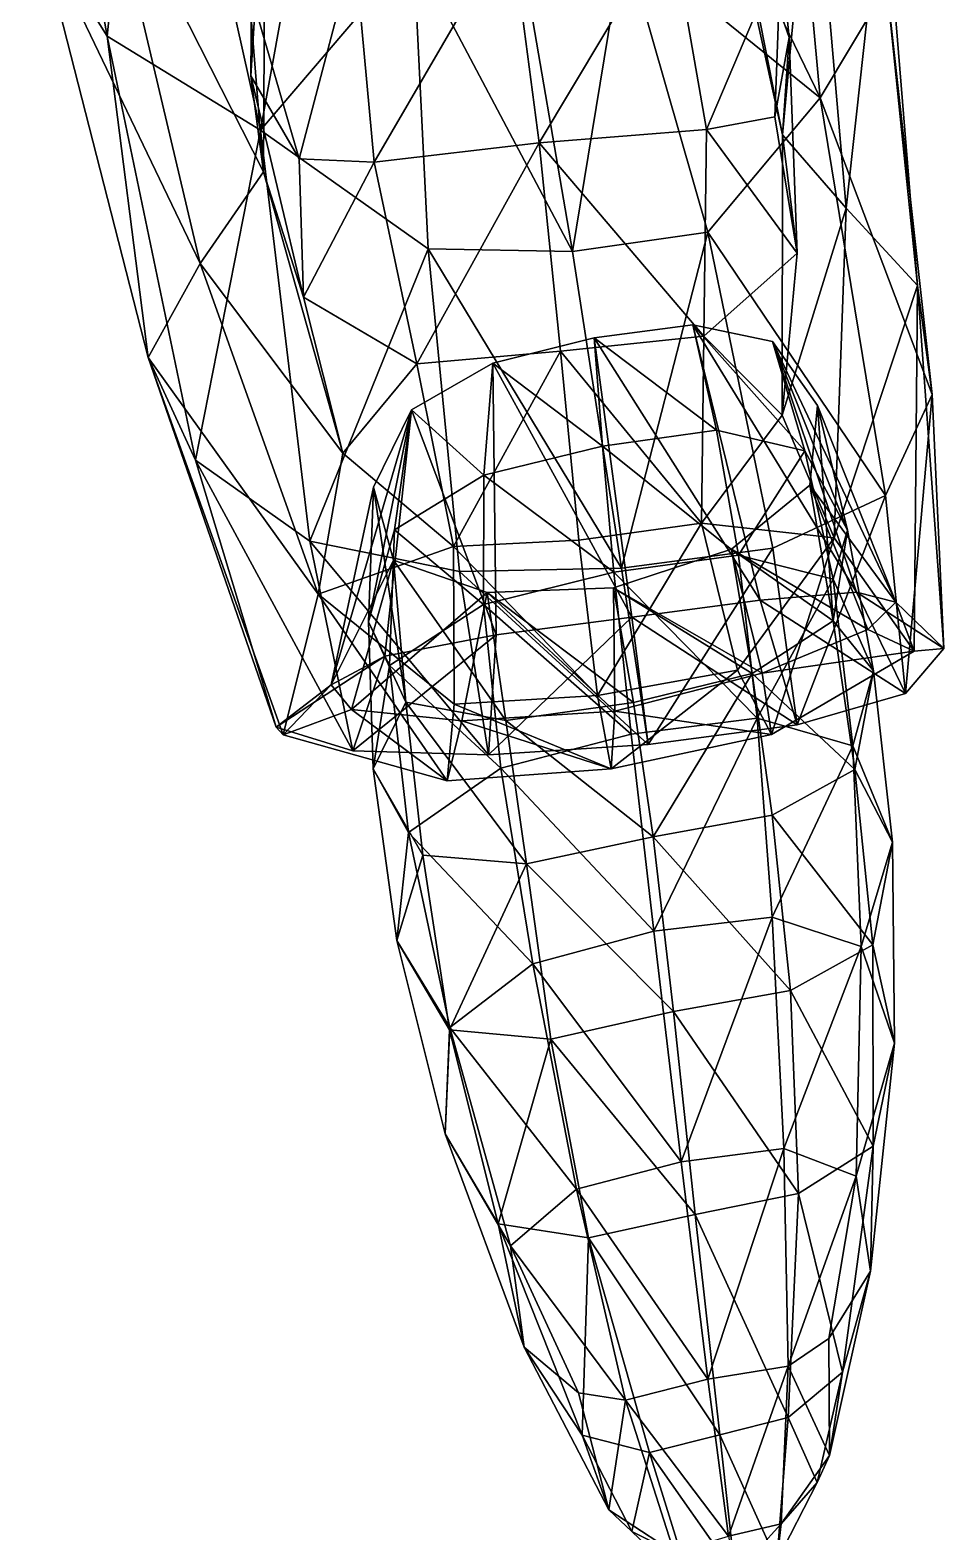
# Model space of a CAD drawing. Extents: x -76 to 76, y -20 to 79.
# Drawn here: x -3.845 to -2.97, y -14.896 to -13.458 of the extents above; entities that cross this region are included whole.
import ezdxf

# ---------------------------------------------------------------- set-up
doc = ezdxf.new("R2010")
doc.units = 0

msp = doc.modelspace()

# ---------------------------------------------------------------- linework, layer by layer
for points in [[(-3.8453, -13.0551, 0.8304), (-3.7715, -13.4644, 0.805), (-3.7322, -13.073, 1.0306)], [(-3.7715, -13.4644, 0.805), (-3.8453, -13.0551, 0.8304), (-3.8381, -13.3574, 0.5852)], [(-3.217, -13.2581, 1.1884), (-3.0889, -13.5234, 1.0229), (-3.1328, -13.0438, 0.9799)], [(-3.1328, -13.0438, 0.9799), (-3.0889, -13.5234, 1.0229), (-3.0248, -13.4164, 0.7664)], [(-3.7715, -13.4644, 0.805), (-3.6247, -13.5543, 1.0656), (-3.7322, -13.073, 1.0306)], [(-3.7322, -13.073, 1.0306), (-3.6247, -13.5543, 1.0656), (-3.5746, -13.2777, 1.223)], [(-3.1249, -13.5588, 0.1855), (-3.1933, -13.2126, 0.3177), (-3.0964, -13.2514, 0.4123)], [(-3.1903, -13.2604, 0.2318), (-3.1933, -13.2126, 0.3177), (-3.1249, -13.5588, 0.1855)], [(-3.7739, -13.2942, 0.4268), (-3.6504, -13.2362, 0.32), (-3.6216, -13.5942, 0.1845)], [(-3.6216, -13.5942, 0.1845), (-3.6504, -13.2362, 0.32), (-3.6201, -13.2827, 0.2299)], [(-3.0637, -13.629, 0.2684), (-3.1249, -13.5588, 0.1855), (-3.0964, -13.2514, 0.4123)], [(-3.0637, -13.629, 0.2684), (-3.0964, -13.2514, 0.4123), (-3.0282, -13.3035, 0.5578)], [(-3.217, -13.2581, 1.1884), (-3.2766, -13.3713, 1.2865), (-3.0889, -13.5234, 1.0229)], [(-3.1183, -13.4655, 0.1312), (-3.1264, -13.3858, 0.0958), (-3.1903, -13.2604, 0.2318)], [(-3.1183, -13.4655, 0.1312), (-3.1903, -13.2604, 0.2318), (-3.1249, -13.5588, 0.1855)], [(-3.6338, -13.5023, 0.1253), (-3.6216, -13.5942, 0.1845), (-3.6201, -13.2827, 0.2299)], [(-3.6338, -13.5023, 0.1253), (-3.6201, -13.2827, 0.2299), (-3.6334, -13.4248, 0.0892)], [(-3.4782, -13.3825, 1.3058), (-3.5746, -13.2777, 1.223), (-3.6247, -13.5543, 1.0656)], [(-3.7739, -13.2942, 0.4268), (-3.6824, -13.6821, 0.2771), (-3.8381, -13.3574, 0.5852)], [(-3.6824, -13.6821, 0.2771), (-3.7739, -13.2942, 0.4268), (-3.6216, -13.5942, 0.1845)], [(-2.9956, -13.703, 0.4149), (-3.0637, -13.629, 0.2684), (-3.0282, -13.3035, 0.5578)], [(-2.9956, -13.703, 0.4149), (-3.0282, -13.3035, 0.5578), (-3.0248, -13.4164, 0.7664)], [(-3.6824, -13.6821, 0.2771), (-3.7322, -13.7721, 0.4343), (-3.8381, -13.3574, 0.5852)], [(-3.7715, -13.4644, 0.805), (-3.8381, -13.3574, 0.5852), (-3.7322, -13.7721, 0.4343)], [(-3.385, -13.36, 0.0585), (-3.2321, -13.3563, 0.07), (-3.3579, -13.5663, -0.029)], [(-3.2321, -13.3563, 0.07), (-3.1975, -13.5536, -0.0138), (-3.3579, -13.5663, -0.029)], [(-3.2321, -13.3563, 0.07), (-3.1264, -13.3858, 0.0958), (-3.1975, -13.5536, -0.0138)], [(-3.5346, -13.3801, 0.0659), (-3.385, -13.36, 0.0585), (-3.5159, -13.585, -0.0197)], [(-3.385, -13.36, 0.0585), (-3.3579, -13.5663, -0.029), (-3.5159, -13.585, -0.0197)], [(-3.2766, -13.3713, 1.2865), (-3.3742, -13.39, 1.3607), (-3.326, -13.6706, 1.2502)], [(-3.1962, -13.652, 1.1792), (-3.2766, -13.3713, 1.2865), (-3.326, -13.6706, 1.2502)], [(-3.2766, -13.3713, 1.2865), (-3.1962, -13.652, 1.1792), (-3.0889, -13.5234, 1.0229)], [(-3.6334, -13.4248, 0.0892), (-3.5346, -13.3801, 0.0659), (-3.5875, -13.5818, 0.0195)], [(-3.4641, -13.668, 1.2012), (-3.4782, -13.3825, 1.3058), (-3.6247, -13.5543, 1.0656)], [(-3.5346, -13.3801, 0.0659), (-3.5159, -13.585, -0.0197), (-3.5875, -13.5818, 0.0195)], [(-3.4782, -13.3825, 1.3058), (-3.4641, -13.668, 1.2012), (-3.326, -13.6706, 1.2502)], [(-3.3742, -13.39, 1.3607), (-3.4782, -13.3825, 1.3058), (-3.326, -13.6706, 1.2502)], [(-3.1264, -13.3858, 0.0958), (-3.1321, -13.5414, 0.0271), (-3.1975, -13.5536, -0.0138)], [(-3.1264, -13.3858, 0.0958), (-3.1183, -13.4655, 0.1312), (-3.1321, -13.5414, 0.0271)], [(-3.6338, -13.5023, 0.1253), (-3.6334, -13.4248, 0.0892), (-3.5875, -13.5818, 0.0195)], [(-2.9815, -13.8075, 0.6605), (-3.0248, -13.4164, 0.7664), (-3.0889, -13.5234, 1.0229)], [(-2.9815, -13.8075, 0.6605), (-2.9956, -13.703, 0.4149), (-3.0248, -13.4164, 0.7664)], [(-3.687, -13.8702, 0.6873), (-3.7715, -13.4644, 0.805), (-3.7322, -13.7721, 0.4343)], [(-3.7715, -13.4644, 0.805), (-3.687, -13.8702, 0.6873), (-3.6247, -13.5543, 1.0656)], [(-3.1183, -13.4655, 0.1312), (-3.1109, -13.6721, 0.0205), (-3.1321, -13.5414, 0.0271)], [(-3.1183, -13.4655, 0.1312), (-3.1249, -13.5588, 0.1855), (-3.1109, -13.6721, 0.0205)], [(-3.6338, -13.5023, 0.1253), (-3.5833, -13.7143, 0.0121), (-3.6216, -13.5942, 0.1845)], [(-3.5833, -13.7143, 0.0121), (-3.6338, -13.5023, 0.1253), (-3.5875, -13.5818, 0.0195)], [(-3.0262, -13.9041, 0.9037), (-3.0889, -13.5234, 1.0229), (-3.1962, -13.652, 1.1792)], [(-3.0262, -13.9041, 0.9037), (-2.9815, -13.8075, 0.6605), (-3.0889, -13.5234, 1.0229)], [(-3.1975, -13.5536, -0.0138), (-3.1321, -13.5414, 0.0271), (-3.1109, -13.6721, 0.0205)], [(-3.687, -13.8702, 0.6873), (-3.5774, -13.9479, 0.9308), (-3.6247, -13.5543, 1.0656)], [(-3.4641, -13.668, 1.2012), (-3.6247, -13.5543, 1.0656), (-3.5774, -13.9479, 0.9308)], [(-3.1975, -13.5536, -0.0138), (-3.2, -13.7515, -0.0351), (-3.3579, -13.5663, -0.029)], [(-3.2, -13.7515, -0.0351), (-3.1975, -13.5536, -0.0138), (-3.1109, -13.6721, 0.0205)], [(-3.1249, -13.5588, 0.1855), (-3.0637, -13.629, 0.2684), (-3.1251, -13.8271, 0.0535)], [(-3.1249, -13.5588, 0.1855), (-3.1251, -13.8271, 0.0535), (-3.1109, -13.6721, 0.0205)], [(-3.4748, -13.7779, -0.0406), (-3.5159, -13.585, -0.0197), (-3.3579, -13.5663, -0.029)], [(-3.3373, -13.766, -0.0505), (-3.4748, -13.7779, -0.0406), (-3.3579, -13.5663, -0.029)], [(-3.2, -13.7515, -0.0351), (-3.3373, -13.766, -0.0505), (-3.3579, -13.5663, -0.029)], [(-3.5833, -13.7143, 0.0121), (-3.5875, -13.5818, 0.0195), (-3.5159, -13.585, -0.0197)], [(-3.4748, -13.7779, -0.0406), (-3.5833, -13.7143, 0.0121), (-3.5159, -13.585, -0.0197)], [(-3.6824, -13.6821, 0.2771), (-3.6216, -13.5942, 0.1845), (-3.5458, -13.8637, 0.0496)], [(-3.5833, -13.7143, 0.0121), (-3.5458, -13.8637, 0.0496), (-3.6216, -13.5942, 0.1845)], [(-3.0637, -13.629, 0.2684), (-3.0755, -13.9446, 0.1205), (-3.1251, -13.8271, 0.0535)], [(-3.0637, -13.629, 0.2684), (-2.9956, -13.703, 0.4149), (-3.0755, -13.9446, 0.1205)], [(-3.1962, -13.652, 1.1792), (-3.326, -13.6706, 1.2502), (-3.279, -13.9737, 1.0915)], [(-3.1342, -13.9544, 1.0434), (-3.1962, -13.652, 1.1792), (-3.279, -13.9737, 1.0915)], [(-3.1342, -13.9544, 1.0434), (-3.0262, -13.9041, 0.9037), (-3.1962, -13.652, 1.1792)], [(-3.4341, -13.9769, 1.0597), (-3.4641, -13.668, 1.2012), (-3.5774, -13.9479, 0.9308)], [(-3.4341, -13.9769, 1.0597), (-3.279, -13.9737, 1.0915), (-3.4641, -13.668, 1.2012)], [(-3.279, -13.9737, 1.0915), (-3.326, -13.6706, 1.2502), (-3.4641, -13.668, 1.2012)], [(-3.2, -13.7515, -0.0351), (-3.1109, -13.6721, 0.0205), (-3.1251, -13.8271, 0.0535)], [(-3.6824, -13.6821, 0.2771), (-3.5694, -13.9984, 0.1242), (-3.7322, -13.7721, 0.4343)], [(-3.5694, -13.9984, 0.1242), (-3.6824, -13.6821, 0.2771), (-3.5458, -13.8637, 0.0496)], [(-3.5833, -13.7143, 0.0121), (-3.4748, -13.7779, -0.0406), (-3.5458, -13.8637, 0.0496)], [(-2.9956, -13.703, 0.4149), (-2.9989, -14.0532, 0.2289), (-3.0755, -13.9446, 0.1205)], [(-2.9702, -14.0507, 0.5356), (-2.9989, -14.0532, 0.2289), (-2.9956, -13.703, 0.4149)], [(-2.9815, -13.8075, 0.6605), (-2.9702, -14.0507, 0.5356), (-2.9956, -13.703, 0.4149)], [(-3.188, -13.8416, 0.725), (-3.2108, -13.7406, 0.645), (-3.3052, -13.7532, 0.6681)], [(-3.2108, -13.7406, 0.645), (-3.1461, -14.0042, 0.7693), (-3.3052, -13.7532, 0.6681)], [(-3.188, -13.8416, 0.725), (-3.1033, -13.8612, 0.6455), (-3.2108, -13.7406, 0.645)], [(-3.1461, -14.0042, 0.7693), (-3.2108, -13.7406, 0.645), (-3.0541, -13.9966, 0.6753)], [(-3.1033, -13.8612, 0.6455), (-3.1344, -13.7565, 0.5665), (-3.2108, -13.7406, 0.645)], [(-3.2108, -13.7406, 0.645), (-3.1344, -13.7565, 0.5665), (-3.0541, -13.9966, 0.6753)], [(-3.2971, -13.8567, 0.7479), (-3.3052, -13.7532, 0.6681), (-3.4022, -13.7773, 0.6576)], [(-3.4022, -13.7773, 0.6576), (-3.3052, -13.7532, 0.6681), (-3.269, -14.0205, 0.7884)], [(-3.2, -13.7515, -0.0351), (-3.2025, -13.9306, -0.0068), (-3.3373, -13.766, -0.0505)], [(-3.1461, -14.0042, 0.7693), (-3.269, -14.0205, 0.7884), (-3.3052, -13.7532, 0.6681)], [(-3.2971, -13.8567, 0.7479), (-3.188, -13.8416, 0.725), (-3.3052, -13.7532, 0.6681)], [(-3.2025, -13.9306, -0.0068), (-3.2, -13.7515, -0.0351), (-3.1251, -13.8271, 0.0535)], [(-3.0627, -13.9374, 0.486), (-3.0913, -13.8178, 0.4104), (-3.1344, -13.7565, 0.5665)], [(-3.0164, -14.0062, 0.4605), (-3.0541, -13.9966, 0.6753), (-3.1344, -13.7565, 0.5665)], [(-3.1033, -13.8612, 0.6455), (-3.0627, -13.9374, 0.486), (-3.1344, -13.7565, 0.5665)], [(-3.0913, -13.8178, 0.4104), (-3.0164, -14.0062, 0.4605), (-3.1344, -13.7565, 0.5665)], [(-3.687, -13.8702, 0.6873), (-3.7322, -13.7721, 0.4343), (-3.6096, -14.1259, 0.5527)], [(-3.7322, -13.7721, 0.4343), (-3.6029, -14.1331, 0.2408), (-3.6096, -14.1259, 0.5527)], [(-3.5694, -13.9984, 0.1242), (-3.6029, -14.1331, 0.2408), (-3.7322, -13.7721, 0.4343)], [(-3.4748, -13.7779, -0.0406), (-3.3373, -13.766, -0.0505), (-3.4398, -13.9528, -0.0098)], [(-3.3373, -13.766, -0.0505), (-3.3199, -13.9467, -0.0199), (-3.4398, -13.9528, -0.0098)], [(-3.2025, -13.9306, -0.0068), (-3.3199, -13.9467, -0.0199), (-3.3373, -13.766, -0.0505)], [(-3.4748, -13.7779, -0.0406), (-3.4398, -13.9528, -0.0098), (-3.5458, -13.8637, 0.0496)], [(-3.4108, -13.8845, 0.7372), (-3.4022, -13.7773, 0.6576), (-3.4799, -13.822, 0.5871)], [(-3.4022, -13.7773, 0.6576), (-3.3991, -14.0375, 0.7787), (-3.4799, -13.822, 0.5871)], [(-3.4108, -13.8845, 0.7372), (-3.2971, -13.8567, 0.7479), (-3.4022, -13.7773, 0.6576)], [(-3.3991, -14.0375, 0.7787), (-3.4022, -13.7773, 0.6576), (-3.269, -14.0205, 0.7884)], [(-3.0164, -14.0062, 0.4605), (-3.0913, -13.8178, 0.4104), (-3.0988, -13.8942, 0.2568)], [(-3.0762, -14.024, 0.3275), (-3.0988, -13.8942, 0.2568), (-3.0913, -13.8178, 0.4104)], [(-3.0627, -13.9374, 0.486), (-3.0762, -14.024, 0.3275), (-3.0913, -13.8178, 0.4104)], [(-2.9815, -13.8075, 0.6605), (-3.0262, -13.9041, 0.9037), (-3.007, -14.0936, 0.7869)], [(-2.9702, -14.0507, 0.5356), (-2.9815, -13.8075, 0.6605), (-3.007, -14.0936, 0.7869)], [(-3.5569, -14.0852, 0.4767), (-3.5165, -13.8962, 0.4302), (-3.4799, -13.822, 0.5871)], [(-3.5055, -14.058, 0.6912), (-3.5569, -14.0852, 0.4767), (-3.4799, -13.822, 0.5871)], [(-3.5212, -14.0251, 0.4972), (-3.4964, -13.9368, 0.6635), (-3.4799, -13.822, 0.5871)], [(-3.5165, -13.8962, 0.4302), (-3.5212, -14.0251, 0.4972), (-3.4799, -13.822, 0.5871)], [(-3.3991, -14.0375, 0.7787), (-3.5055, -14.058, 0.6912), (-3.4799, -13.822, 0.5871)], [(-3.4964, -13.9368, 0.6635), (-3.4108, -13.8845, 0.7372), (-3.4799, -13.822, 0.5871)], [(-3.2025, -13.9306, -0.0068), (-3.1251, -13.8271, 0.0535), (-3.0755, -13.9446, 0.1205)], [(-3.188, -13.8416, 0.725), (-3.2971, -13.8567, 0.7479), (-3.1669, -13.9611, 0.7809)], [(-3.188, -13.8416, 0.725), (-3.1669, -13.9611, 0.7809), (-3.1033, -13.8612, 0.6455)], [(-3.2971, -13.8567, 0.7479), (-3.4108, -13.8845, 0.7372), (-3.2862, -13.9775, 0.8039)], [(-3.2971, -13.8567, 0.7479), (-3.2862, -13.9775, 0.8039), (-3.1669, -13.9611, 0.7809)], [(-3.687, -13.8702, 0.6873), (-3.6096, -14.1259, 0.5527), (-3.5363, -14.1486, 0.8031)], [(-3.5774, -13.9479, 0.9308), (-3.687, -13.8702, 0.6873), (-3.5363, -14.1486, 0.8031)], [(-3.5694, -13.9984, 0.1242), (-3.5458, -13.8637, 0.0496), (-3.4398, -13.9528, -0.0098)], [(-3.1669, -13.9611, 0.7809), (-3.0763, -13.9842, 0.7014), (-3.1033, -13.8612, 0.6455)], [(-3.0627, -13.9374, 0.486), (-3.1033, -13.8612, 0.6455), (-3.0763, -13.9842, 0.7014)], [(-3.4108, -13.8845, 0.7372), (-3.4964, -13.9368, 0.6635), (-3.411, -14.0083, 0.7926)], [(-3.4108, -13.8845, 0.7372), (-3.411, -14.0083, 0.7926), (-3.2862, -13.9775, 0.8039)], [(-3.5165, -13.8962, 0.4302), (-3.5569, -14.0852, 0.4767), (-3.4973, -13.966, 0.2707)], [(-3.5212, -14.0251, 0.4972), (-3.5165, -13.8962, 0.4302), (-3.4855, -14.1019, 0.3291)], [(-3.5165, -13.8962, 0.4302), (-3.4973, -13.966, 0.2707), (-3.4855, -14.1019, 0.3291)], [(-3.1738, -13.9553, 0.1854), (-3.0988, -13.8942, 0.2568), (-3.0762, -14.024, 0.3275)], [(-3.0431, -14.0322, 0.2487), (-3.0988, -13.8942, 0.2568), (-3.1738, -13.9553, 0.1854)], [(-3.1342, -13.9544, 1.0434), (-3.1108, -14.1235, 0.8999), (-3.0262, -13.9041, 0.9037)], [(-3.1108, -14.1235, 0.8999), (-3.007, -14.0936, 0.7869), (-3.0262, -13.9041, 0.9037)], [(-3.0431, -14.0322, 0.2487), (-3.0164, -14.0062, 0.4605), (-3.0988, -13.8942, 0.2568)], [(-3.3021, -14.0956, 0.049), (-3.3199, -13.9467, -0.0199), (-3.2025, -13.9306, -0.0068)], [(-3.168, -14.0714, 0.0583), (-3.3021, -14.0956, 0.049), (-3.2025, -13.9306, -0.0068)], [(-3.168, -14.0714, 0.0583), (-3.2025, -13.9306, -0.0068), (-3.0755, -13.9446, 0.1205)], [(-3.4964, -13.9368, 0.6635), (-3.5212, -14.0251, 0.4972), (-3.5012, -14.0667, 0.7174)], [(-3.4964, -13.9368, 0.6635), (-3.5012, -14.0667, 0.7174), (-3.411, -14.0083, 0.7926)], [(-3.4398, -13.9528, -0.0098), (-3.3199, -13.9467, -0.0199), (-3.3021, -14.0956, 0.049)], [(-3.168, -14.0714, 0.0583), (-3.0755, -13.9446, 0.1205), (-3.1355, -14.1329, 0.1264)], [(-3.0755, -13.9446, 0.1205), (-2.9989, -14.0532, 0.2289), (-3.1355, -14.1329, 0.1264)], [(-3.0376, -14.0719, 0.5428), (-3.0627, -13.9374, 0.486), (-3.0763, -13.9842, 0.7014)], [(-3.0627, -13.9374, 0.486), (-3.0376, -14.0719, 0.5428), (-3.0762, -14.024, 0.3275)], [(-3.4341, -13.9769, 1.0597), (-3.5774, -13.9479, 0.9308), (-3.4064, -14.1525, 0.9095)], [(-3.5774, -13.9479, 0.9308), (-3.5363, -14.1486, 0.8031), (-3.4064, -14.1525, 0.9095)], [(-3.4393, -14.1037, 0.0596), (-3.5694, -13.9984, 0.1242), (-3.4398, -13.9528, -0.0098)], [(-3.4393, -14.1037, 0.0596), (-3.4398, -13.9528, -0.0098), (-3.3021, -14.0956, 0.049)], [(-3.1443, -14.0742, 0.1636), (-3.1738, -13.9553, 0.1854), (-3.2867, -13.9925, 0.1721)], [(-3.1738, -13.9553, 0.1854), (-3.1539, -14.0746, 0.2509), (-3.2867, -13.9925, 0.1721)], [(-3.1492, -14.1174, 0.7887), (-3.1669, -13.9611, 0.7809), (-3.2862, -13.9775, 0.8039)], [(-3.1342, -13.9544, 1.0434), (-3.279, -13.9737, 1.0915), (-3.2534, -14.1425, 0.9243)], [(-3.1108, -14.1235, 0.8999), (-3.1342, -13.9544, 1.0434), (-3.2534, -14.1425, 0.9243)], [(-3.1539, -14.0746, 0.2509), (-3.1738, -13.9553, 0.1854), (-3.0762, -14.024, 0.3275)], [(-3.1443, -14.0742, 0.1636), (-3.0431, -14.0322, 0.2487), (-3.1738, -13.9553, 0.1854)], [(-3.1669, -13.9611, 0.7809), (-3.1492, -14.1174, 0.7887), (-3.0763, -13.9842, 0.7014)], [(-3.5569, -14.0852, 0.4767), (-3.5376, -14.109, 0.2612), (-3.4973, -13.966, 0.2707)], [(-3.4076, -13.997, 0.1926), (-3.4973, -13.966, 0.2707), (-3.5376, -14.109, 0.2612)], [(-3.3896, -14.1194, 0.2499), (-3.4855, -14.1019, 0.3291), (-3.4973, -13.966, 0.2707)], [(-3.4076, -13.997, 0.1926), (-3.3896, -14.1194, 0.2499), (-3.4973, -13.966, 0.2707)], [(-3.279, -13.9737, 1.0915), (-3.4341, -13.9769, 1.0597), (-3.2534, -14.1425, 0.9243)], [(-3.4341, -13.9769, 1.0597), (-3.4064, -14.1525, 0.9095), (-3.2534, -14.1425, 0.9243)], [(-3.2697, -14.1326, 0.8123), (-3.2862, -13.9775, 0.8039), (-3.411, -14.0083, 0.7926)], [(-3.2697, -14.1326, 0.8123), (-3.1492, -14.1174, 0.7887), (-3.2862, -13.9775, 0.8039)], [(-3.1492, -14.1174, 0.7887), (-3.0576, -14.1438, 0.7112), (-3.0763, -13.9842, 0.7014)], [(-3.0376, -14.0719, 0.5428), (-3.0763, -13.9842, 0.7014), (-3.0576, -14.1438, 0.7112)], [(-3.4458, -14.1772, 0.1316), (-3.6029, -14.1331, 0.2408), (-3.5694, -13.9984, 0.1242)], [(-3.4393, -14.1037, 0.0596), (-3.4458, -14.1772, 0.1316), (-3.5694, -13.9984, 0.1242)], [(-3.4318, -14.1199, 0.1704), (-3.4076, -13.997, 0.1926), (-3.5376, -14.109, 0.2612)], [(-3.4318, -14.1199, 0.1704), (-3.2854, -14.1106, 0.1545), (-3.4076, -13.997, 0.1926)], [(-3.4076, -13.997, 0.1926), (-3.2867, -13.9925, 0.1721), (-3.2676, -14.1021, 0.2329)], [(-3.2854, -14.1106, 0.1545), (-3.2867, -13.9925, 0.1721), (-3.4076, -13.997, 0.1926)], [(-3.3896, -14.1194, 0.2499), (-3.4076, -13.997, 0.1926), (-3.2676, -14.1021, 0.2329)], [(-3.1539, -14.0746, 0.2509), (-3.2676, -14.1021, 0.2329), (-3.2867, -13.9925, 0.1721)], [(-3.2854, -14.1106, 0.1545), (-3.1443, -14.0742, 0.1636), (-3.2867, -13.9925, 0.1721)], [(-3.1461, -14.0042, 0.7693), (-3.1108, -14.1235, 0.8999), (-3.269, -14.0205, 0.7884)], [(-3.1461, -14.0042, 0.7693), (-3.0541, -13.9966, 0.6753), (-3.007, -14.0936, 0.7869)], [(-3.1108, -14.1235, 0.8999), (-3.1461, -14.0042, 0.7693), (-3.007, -14.0936, 0.7869)], [(-3.0164, -14.0062, 0.4605), (-2.9702, -14.0507, 0.5356), (-3.0541, -13.9966, 0.6753)], [(-2.9702, -14.0507, 0.5356), (-3.007, -14.0936, 0.7869), (-3.0541, -13.9966, 0.6753)], [(-3.3945, -14.165, 0.7997), (-3.411, -14.0083, 0.7926), (-3.5012, -14.0667, 0.7174)], [(-3.3945, -14.165, 0.7997), (-3.2697, -14.1326, 0.8123), (-3.411, -14.0083, 0.7926)], [(-3.0164, -14.0062, 0.4605), (-3.0431, -14.0322, 0.2487), (-2.9989, -14.0532, 0.2289)], [(-2.9702, -14.0507, 0.5356), (-3.0164, -14.0062, 0.4605), (-2.9989, -14.0532, 0.2289)], [(-3.5212, -14.0251, 0.4972), (-3.4855, -14.1019, 0.3291), (-3.5168, -14.1658, 0.5483)], [(-3.5212, -14.0251, 0.4972), (-3.5168, -14.1658, 0.5483), (-3.5012, -14.0667, 0.7174)], [(-3.3991, -14.0375, 0.7787), (-3.269, -14.0205, 0.7884), (-3.4064, -14.1525, 0.9095)], [(-3.269, -14.0205, 0.7884), (-3.2534, -14.1425, 0.9243), (-3.4064, -14.1525, 0.9095)], [(-3.1108, -14.1235, 0.8999), (-3.2534, -14.1425, 0.9243), (-3.269, -14.0205, 0.7884)], [(-3.1539, -14.0746, 0.2509), (-3.0762, -14.024, 0.3275), (-3.0555, -14.1664, 0.3851)], [(-3.0431, -14.0322, 0.2487), (-3.1443, -14.0742, 0.1636), (-2.9989, -14.0532, 0.2289)], [(-3.0376, -14.0719, 0.5428), (-3.0555, -14.1664, 0.3851), (-3.0762, -14.024, 0.3275)], [(-3.3991, -14.0375, 0.7787), (-3.4064, -14.1525, 0.9095), (-3.5363, -14.1486, 0.8031)], [(-3.5055, -14.058, 0.6912), (-3.3991, -14.0375, 0.7787), (-3.5363, -14.1486, 0.8031)], [(-3.5569, -14.0852, 0.4767), (-3.5055, -14.058, 0.6912), (-3.6096, -14.1259, 0.5527)], [(-3.5055, -14.058, 0.6912), (-3.5363, -14.1486, 0.8031), (-3.6096, -14.1259, 0.5527)], [(-3.1443, -14.0742, 0.1636), (-3.1355, -14.1329, 0.1264), (-2.9989, -14.0532, 0.2289)], [(-3.4829, -14.2267, 0.7264), (-3.5012, -14.0667, 0.7174), (-3.5168, -14.1658, 0.5483)], [(-3.4829, -14.2267, 0.7264), (-3.3945, -14.165, 0.7997), (-3.5012, -14.0667, 0.7174)], [(-3.3021, -14.0956, 0.049), (-3.168, -14.0714, 0.0583), (-3.289, -14.1659, 0.1193)], [(-3.168, -14.0714, 0.0583), (-3.1355, -14.1329, 0.1264), (-3.289, -14.1659, 0.1193)], [(-3.1443, -14.0742, 0.1636), (-3.2854, -14.1106, 0.1545), (-3.1355, -14.1329, 0.1264)], [(-3.2676, -14.1021, 0.2329), (-3.1539, -14.0746, 0.2509), (-3.2485, -14.2309, 0.2889)], [(-3.1539, -14.0746, 0.2509), (-3.1347, -14.2101, 0.3085), (-3.2485, -14.2309, 0.2889)], [(-3.1347, -14.2101, 0.3085), (-3.1539, -14.0746, 0.2509), (-3.0555, -14.1664, 0.3851)], [(-3.0195, -14.2361, 0.562), (-3.0376, -14.0719, 0.5428), (-3.0576, -14.1438, 0.7112)], [(-3.0376, -14.0719, 0.5428), (-3.0195, -14.2361, 0.562), (-3.0555, -14.1664, 0.3851)], [(-3.5569, -14.0852, 0.4767), (-3.6096, -14.1259, 0.5527), (-3.6029, -14.1331, 0.2408)], [(-3.5376, -14.109, 0.2612), (-3.5569, -14.0852, 0.4767), (-3.6029, -14.1331, 0.2408)], [(-3.4855, -14.1019, 0.3291), (-3.4692, -14.2483, 0.3789), (-3.5168, -14.1658, 0.5483)], [(-3.3896, -14.1194, 0.2499), (-3.3699, -14.2568, 0.3024), (-3.4855, -14.1019, 0.3291)], [(-3.3699, -14.2568, 0.3024), (-3.4692, -14.2483, 0.3789), (-3.4855, -14.1019, 0.3291)], [(-3.4458, -14.1772, 0.1316), (-3.4393, -14.1037, 0.0596), (-3.289, -14.1659, 0.1193)], [(-3.4393, -14.1037, 0.0596), (-3.3021, -14.0956, 0.049), (-3.289, -14.1659, 0.1193)], [(-3.3896, -14.1194, 0.2499), (-3.2676, -14.1021, 0.2329), (-3.2485, -14.2309, 0.2889)], [(-3.5376, -14.109, 0.2612), (-3.6029, -14.1331, 0.2408), (-3.4458, -14.1772, 0.1316)], [(-3.4318, -14.1199, 0.1704), (-3.5376, -14.109, 0.2612), (-3.4458, -14.1772, 0.1316)], [(-3.4318, -14.1199, 0.1704), (-3.4458, -14.1772, 0.1316), (-3.289, -14.1659, 0.1193)], [(-3.2854, -14.1106, 0.1545), (-3.4318, -14.1199, 0.1704), (-3.289, -14.1659, 0.1193)], [(-3.3699, -14.2568, 0.3024), (-3.3896, -14.1194, 0.2499), (-3.2485, -14.2309, 0.2889)], [(-3.2854, -14.1106, 0.1545), (-3.289, -14.1659, 0.1193), (-3.1355, -14.1329, 0.1264)], [(-3.1492, -14.1174, 0.7887), (-3.2697, -14.1326, 0.8123), (-3.2481, -14.3211, 0.7693)], [(-3.1348, -14.3077, 0.7458), (-3.1492, -14.1174, 0.7887), (-3.2481, -14.3211, 0.7693)], [(-3.1492, -14.1174, 0.7887), (-3.1348, -14.3077, 0.7458), (-3.0576, -14.1438, 0.7112)], [(-3.2697, -14.1326, 0.8123), (-3.3945, -14.165, 0.7997), (-3.2481, -14.3211, 0.7693)], [(-3.1348, -14.3077, 0.7458), (-3.0495, -14.3357, 0.6709), (-3.0576, -14.1438, 0.7112)], [(-3.0195, -14.2361, 0.562), (-3.0576, -14.1438, 0.7112), (-3.0495, -14.3357, 0.6709)], [(-3.4942, -14.33, 0.5679), (-3.4829, -14.2267, 0.7264), (-3.5168, -14.1658, 0.5483)], [(-3.4942, -14.33, 0.5679), (-3.5168, -14.1658, 0.5483), (-3.4692, -14.2483, 0.3789)], [(-3.3945, -14.165, 0.7997), (-3.4829, -14.2267, 0.7264), (-3.364, -14.3524, 0.7563)], [(-3.3945, -14.165, 0.7997), (-3.364, -14.3524, 0.7563), (-3.2481, -14.3211, 0.7693)], [(-3.1347, -14.2101, 0.3085), (-3.0555, -14.1664, 0.3851), (-3.0383, -14.3343, 0.4165)], [(-3.0195, -14.2361, 0.562), (-3.0383, -14.3343, 0.4165), (-3.0555, -14.1664, 0.3851)], [(-3.1347, -14.2101, 0.3085), (-3.1172, -14.3781, 0.3502), (-3.2485, -14.2309, 0.2889)], [(-3.1172, -14.3781, 0.3502), (-3.1347, -14.2101, 0.3085), (-3.0383, -14.3343, 0.4165)], [(-3.4829, -14.2267, 0.7264), (-3.4942, -14.33, 0.5679), (-3.4435, -14.4133, 0.6863)], [(-3.4829, -14.2267, 0.7264), (-3.4435, -14.4133, 0.6863), (-3.364, -14.3524, 0.7563)], [(-3.3699, -14.2568, 0.3024), (-3.2485, -14.2309, 0.2889), (-3.2291, -14.398, 0.3355)], [(-3.1172, -14.3781, 0.3502), (-3.2291, -14.398, 0.3355), (-3.2485, -14.2309, 0.2889)], [(-3.4438, -14.4156, 0.4116), (-3.4942, -14.33, 0.5679), (-3.4692, -14.2483, 0.3789)], [(-3.4438, -14.4156, 0.4116), (-3.4692, -14.2483, 0.3789), (-3.3699, -14.2568, 0.3024)], [(-3.0175, -14.4284, 0.5301), (-3.0195, -14.2361, 0.562), (-3.0495, -14.3357, 0.6709)], [(-3.0195, -14.2361, 0.562), (-3.0175, -14.4284, 0.5301), (-3.0383, -14.3343, 0.4165)], [(-3.3467, -14.4244, 0.3451), (-3.4438, -14.4156, 0.4116), (-3.3699, -14.2568, 0.3024)], [(-3.3467, -14.4244, 0.3451), (-3.3699, -14.2568, 0.3024), (-3.2291, -14.398, 0.3355)], [(-3.2219, -14.5419, 0.6713), (-3.2481, -14.3211, 0.7693), (-3.364, -14.3524, 0.7563)], [(-3.1348, -14.3077, 0.7458), (-3.2481, -14.3211, 0.7693), (-3.2219, -14.5419, 0.6713)], [(-3.1236, -14.5292, 0.6496), (-3.1348, -14.3077, 0.7458), (-3.2219, -14.5419, 0.6713)], [(-3.1348, -14.3077, 0.7458), (-3.1236, -14.5292, 0.6496), (-3.0495, -14.3357, 0.6709)], [(-3.4942, -14.33, 0.5679), (-3.4438, -14.4156, 0.4116), (-3.4479, -14.5153, 0.5389)], [(-3.4942, -14.33, 0.5679), (-3.4479, -14.5153, 0.5389), (-3.4435, -14.4133, 0.6863)], [(-3.1236, -14.5292, 0.6496), (-3.0542, -14.5557, 0.5766), (-3.0495, -14.3357, 0.6709)], [(-3.1172, -14.3781, 0.3502), (-3.0383, -14.3343, 0.4165), (-3.0379, -14.5269, 0.396)], [(-3.0175, -14.4284, 0.5301), (-3.0495, -14.3357, 0.6709), (-3.0542, -14.5557, 0.5766)], [(-3.0175, -14.4284, 0.5301), (-3.0379, -14.5269, 0.396), (-3.0383, -14.3343, 0.4165)], [(-3.3221, -14.5682, 0.6603), (-3.364, -14.3524, 0.7563), (-3.4435, -14.4133, 0.6863)], [(-3.3221, -14.5682, 0.6603), (-3.2219, -14.5419, 0.6713), (-3.364, -14.3524, 0.7563)], [(-3.1172, -14.3781, 0.3502), (-3.1094, -14.5724, 0.3412), (-3.2291, -14.398, 0.3355)], [(-3.1094, -14.5724, 0.3412), (-3.1172, -14.3781, 0.3502), (-3.0379, -14.5269, 0.396)], [(-3.3467, -14.4244, 0.3451), (-3.2291, -14.398, 0.3355), (-3.2083, -14.5924, 0.3332)], [(-3.1094, -14.5724, 0.3412), (-3.2083, -14.5924, 0.3332), (-3.2291, -14.398, 0.3355)], [(-3.3853, -14.6225, 0.5927), (-3.4435, -14.4133, 0.6863), (-3.4479, -14.5153, 0.5389)], [(-3.4438, -14.4156, 0.4116), (-3.397, -14.6015, 0.3961), (-3.4479, -14.5153, 0.5389)], [(-3.4438, -14.4156, 0.4116), (-3.3467, -14.4244, 0.3451), (-3.397, -14.6015, 0.3961)], [(-3.3853, -14.6225, 0.5927), (-3.3221, -14.5682, 0.6603), (-3.4435, -14.4133, 0.6863)], [(-3.3467, -14.4244, 0.3451), (-3.3106, -14.6147, 0.3395), (-3.397, -14.6015, 0.3961)], [(-3.3106, -14.6147, 0.3395), (-3.3467, -14.4244, 0.3451), (-3.2083, -14.5924, 0.3332)], [(-3.0406, -14.6468, 0.4338), (-3.0175, -14.4284, 0.5301), (-3.0542, -14.5557, 0.5766)], [(-3.0175, -14.4284, 0.5301), (-3.0406, -14.6468, 0.4338), (-3.0379, -14.5269, 0.396)], [(-3.3721, -14.7194, 0.4448), (-3.3853, -14.6225, 0.5927), (-3.4479, -14.5153, 0.5389)], [(-3.3721, -14.7194, 0.4448), (-3.4479, -14.5153, 0.5389), (-3.397, -14.6015, 0.3961)], [(-3.1236, -14.5292, 0.6496), (-3.2219, -14.5419, 0.6713), (-3.1962, -14.7501, 0.5224)], [(-3.1194, -14.7376, 0.5054), (-3.1236, -14.5292, 0.6496), (-3.1962, -14.7501, 0.5224)], [(-3.1236, -14.5292, 0.6496), (-3.1194, -14.7376, 0.5054), (-3.0542, -14.5557, 0.5766)], [(-3.1094, -14.5724, 0.3412), (-3.0379, -14.5269, 0.396), (-3.0674, -14.7434, 0.2982)], [(-3.0406, -14.6468, 0.4338), (-3.0674, -14.7434, 0.2982), (-3.0379, -14.5269, 0.396)], [(-3.2219, -14.5419, 0.6713), (-3.3221, -14.5682, 0.6603), (-3.1962, -14.7501, 0.5224)], [(-3.1194, -14.7376, 0.5054), (-3.0804, -14.7112, 0.4765), (-3.0542, -14.5557, 0.5766)], [(-3.0406, -14.6468, 0.4338), (-3.0542, -14.5557, 0.5766), (-3.0804, -14.7112, 0.4765)], [(-3.3221, -14.5682, 0.6603), (-3.3853, -14.6225, 0.5927), (-3.275, -14.7701, 0.5153)], [(-3.3221, -14.5682, 0.6603), (-3.275, -14.7701, 0.5153), (-3.1962, -14.7501, 0.5224)], [(-3.1094, -14.5724, 0.3412), (-3.1193, -14.7866, 0.2469), (-3.2083, -14.5924, 0.3332)], [(-3.1193, -14.7866, 0.2469), (-3.1094, -14.5724, 0.3412), (-3.0674, -14.7434, 0.2982)], [(-3.3106, -14.6147, 0.3395), (-3.2083, -14.5924, 0.3332), (-3.1847, -14.8032, 0.2424)], [(-3.1193, -14.7866, 0.2469), (-3.1847, -14.8032, 0.2424), (-3.2083, -14.5924, 0.3332)], [(-3.3165, -14.8037, 0.3013), (-3.397, -14.6015, 0.3961), (-3.3106, -14.6147, 0.3395)], [(-3.3165, -14.8037, 0.3013), (-3.3721, -14.7194, 0.4448), (-3.397, -14.6015, 0.3961)], [(-3.3853, -14.6225, 0.5927), (-3.3203, -14.7631, 0.4898), (-3.275, -14.7701, 0.5153)], [(-3.3853, -14.6225, 0.5927), (-3.3721, -14.7194, 0.4448), (-3.3203, -14.7631, 0.4898)], [(-3.2522, -14.8203, 0.2472), (-3.3165, -14.8037, 0.3013), (-3.3106, -14.6147, 0.3395)], [(-3.2522, -14.8203, 0.2472), (-3.3106, -14.6147, 0.3395), (-3.1847, -14.8032, 0.2424)], [(-3.0798, -14.823, 0.3406), (-3.0406, -14.6468, 0.4338), (-3.0804, -14.7112, 0.4765)], [(-3.0406, -14.6468, 0.4338), (-3.0798, -14.823, 0.3406), (-3.0674, -14.7434, 0.2982)], [(-3.3721, -14.7194, 0.4448), (-3.3165, -14.8037, 0.3013), (-3.291, -14.8752, 0.3514)], [(-3.3721, -14.7194, 0.4448), (-3.291, -14.8752, 0.3514), (-3.3203, -14.7631, 0.4898)], [(-3.0798, -14.823, 0.3406), (-3.0804, -14.7112, 0.4765), (-3.1194, -14.7376, 0.5054)], [(-3.1194, -14.7376, 0.5054), (-3.1962, -14.7501, 0.5224), (-3.1765, -14.9005, 0.3266)], [(-3.126, -14.8886, 0.3184), (-3.1194, -14.7376, 0.5054), (-3.1765, -14.9005, 0.3266)], [(-3.126, -14.8886, 0.3184), (-3.0798, -14.823, 0.3406), (-3.1194, -14.7376, 0.5054)], [(-3.1765, -14.9005, 0.3266), (-3.1962, -14.7501, 0.5224), (-3.275, -14.7701, 0.5153)], [(-3.1193, -14.7866, 0.2469), (-3.0674, -14.7434, 0.2982), (-3.0916, -14.8489, 0.2601)], [(-3.0798, -14.823, 0.3406), (-3.0916, -14.8489, 0.2601), (-3.0674, -14.7434, 0.2982)], [(-3.275, -14.7701, 0.5153), (-3.3203, -14.7631, 0.4898), (-3.291, -14.8752, 0.3514)], [(-3.2286, -14.9159, 0.3248), (-3.275, -14.7701, 0.5153), (-3.291, -14.8752, 0.3514)], [(-3.2286, -14.9159, 0.3248), (-3.1765, -14.9005, 0.3266), (-3.275, -14.7701, 0.5153)], [(-3.1193, -14.7866, 0.2469), (-3.1303, -14.9242, 0.1963), (-3.1847, -14.8032, 0.2424)], [(-3.1303, -14.9242, 0.1963), (-3.1193, -14.7866, 0.2469), (-3.0916, -14.8489, 0.2601)], [(-3.3165, -14.8037, 0.3013), (-3.2522, -14.8203, 0.2472), (-3.2692, -14.8959, 0.2655)], [(-3.3165, -14.8037, 0.3013), (-3.2692, -14.8959, 0.2655), (-3.291, -14.8752, 0.3514)], [(-3.2522, -14.8203, 0.2472), (-3.1847, -14.8032, 0.2424), (-3.1702, -14.937, 0.196)], [(-3.1303, -14.9242, 0.1963), (-3.1702, -14.937, 0.196), (-3.1847, -14.8032, 0.2424)], [(-3.2522, -14.8203, 0.2472), (-3.2115, -14.9508, 0.1988), (-3.2692, -14.8959, 0.2655)], [(-3.2115, -14.9508, 0.1988), (-3.2522, -14.8203, 0.2472), (-3.1702, -14.937, 0.196)], [(-3.0798, -14.823, 0.3406), (-3.126, -14.8886, 0.3184), (-3.0916, -14.8489, 0.2601)], [(-3.126, -14.8886, 0.3184), (-3.1303, -14.9242, 0.1963), (-3.0916, -14.8489, 0.2601)], [(-3.2286, -14.9159, 0.3248), (-3.291, -14.8752, 0.3514), (-3.2692, -14.8959, 0.2655)], [(-3.2115, -14.9508, 0.1988), (-3.2286, -14.9159, 0.3248), (-3.2692, -14.8959, 0.2655)], [(-3.126, -14.8886, 0.3184), (-3.1765, -14.9005, 0.3266), (-3.1702, -14.937, 0.196)], [(-3.1303, -14.9242, 0.1963), (-3.126, -14.8886, 0.3184), (-3.1702, -14.937, 0.196)]]:
    msp.add_3dface(points)

doc.saveas('drawing.dxf')
